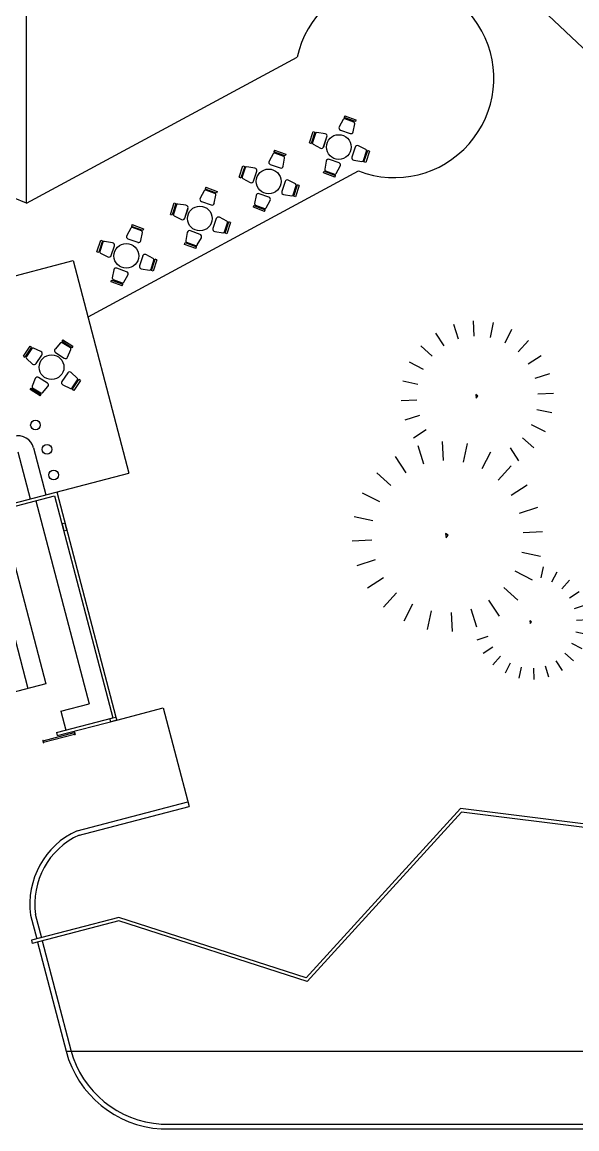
# Model space of a CAD drawing. Header units: millimetres. Extents: x 185 to 501, y 106 to 528.
# Drawn here: x 357.64 to 374.79, y 136.29 to 170.53 of the extents above; entities that cross this region are included whole.
import ezdxf

# ---------------------------------------------------------------- set-up
doc = ezdxf.new("R2010")
doc.units = ezdxf.units.MM
for name, color, linetype in [('aceras', 7, 'Continuous'), ('arboles', 84, 'Continuous'), ('cerca', 50, 'Continuous'), ('columnas', 170, 'Continuous'), ('MUEBLES', 33, 'Continuous'), ('pavimento', 252, 'Continuous'), ('texto', 7, 'Continuous')]:
    doc.layers.add(name, color=color, linetype=linetype)
doc.styles.add('ATTR', font='romans.shx', dxfattribs={"width": 0.8, "height": 0.7})

# ---------------------------------------------------------------- blocks, each defined once
blk = doc.blocks.new('CLUMP1')
for p, q in [((1070.75, 2465.6), (1070.75, 2285.6)), ((711.55, 2187.775), (620.75, 2345.025)), ((885.4, 2257.375), (837.825, 2434.925)), ((1256.1, 2257.375), (1303.7, 2434.925)), ((1429.95, 2187.775), (1520.75, 2345.025)), ((562.975, 2073.4), (434.35, 2202)), ((1578.55, 2073.4), (1707.15, 2202)), ((448.45, 1924.875), (291.325, 2015.6)), ((1693.05, 1924.875), (1850.175, 2015.6)), ((374.4, 1752.2), (201.425, 1798.55)), ((1767.1, 1752.2), (1940.075, 1798.55)), ((-288.2, 1143.575), (-367.475, 1439.5)), ((20.75, 1490.6), (20.75, 1190.6)), ((170.75, 1565.6), (350.75, 1565.6)), ((329.7, 1143.575), (408.975, 1439.5)), ((1970.75, 1565.6), (1790.75, 1565.6)), ((-577.925, 1027.55), (-729.25, 1289.65)), ((619.425, 1027.55), (770.75, 1289.65)), ((1767.1, 1379.025), (1940.075, 1332.675)), ((-2476.4, 912.975), (-2539.825, 1149.725)), ((-2229.25, 1190.6), (-2229.25, 950.6)), ((-1982.1, 912.975), (-1918.65, 1149.725)), ((-825.575, 836.925), (-1039.9, 1051.275)), ((867.075, 836.925), (1081.4, 1051.275)), ((1578.55, 1057.825), (1707.15, 929.2)), ((1693.05, 1206.325), (1850.175, 1115.6)), ((-2708.2, 820.15), (-2829.25, 1029.825)), ((-1750.3, 820.15), (-1629.25, 1029.825)), ((1429.95, 943.45), (1520.75, 786.175)), ((-2906.3, 667.65), (-3077.775, 839.125)), ((-1552.2, 667.65), (-1380.725, 839.125)), ((-1016.4, 589.4), (-1278.3, 740.6)), ((1057.9, 589.4), (1319.8, 740.6)), ((-3058.975, 469.65), (-3268.475, 590.6)), ((-1139.825, 301.575), (-1428.125, 378.825)), ((1181.325, 301.575), (1469.625, 378.825)), ((-3157.725, 239.375), (-3388.35, 301.175)), ((-3429.25, -9.4), (-3189.25, -9.4)), ((-1479.25, -9.4), (-1179.25, -9.4)), ((1520.75, -9.4), (1220.75, -9.4)), ((-3157.725, -258.175), (-3388.35, -319.975)), ((-1139.825, -320.375), (-1428.125, -397.625)), ((1181.325, -320.375), (1469.625, -397.625)), ((-3058.975, -488.45), (-3268.475, -609.4)), ((-2906.3, -686.45), (-3077.775, -857.925)), ((-1552.2, -686.45), (-1380.725, -857.925)), ((-1016.4, -608.2), (-1278.3, -759.4)), ((1057.9, -608.2), (1319.8, -759.4)), ((-2708.2, -838.95), (-2829.25, -1048.625)), ((-1750.3, -838.95), (-1629.25, -1048.625)), ((-825.575, -855.725), (-1039.9, -1070.05)), ((867.075, -855.725), (1081.4, -1070.05)), ((-2476.4, -931.775), (-2539.825, -1168.5)), ((-2229.25, -1209.4), (-2229.25, -969.4)), ((-1982.1, -931.775), (-1918.65, -1168.5)), ((-577.925, -1046.35), (-729.25, -1308.425)), ((619.425, -1046.35), (770.75, -1308.425)), ((-288.2, -1162.375), (-367.475, -1458.275)), ((20.75, -1509.4), (20.75, -1209.4)), ((329.7, -1162.375), (408.975, -1458.275))]:
    blk.add_line(p, q)
for points in [[(1058.3, 1571.25), (1046.85, 1541.9), (1086.9, 1556.575)], [(0, 0), (-19.075, -48.9), (47.675, -24.45)], [(-2245.85, -1.875), (-2261.1, -41), (-2207.725, -21.425)]]:
    blk.add_lwpolyline(points, close=True)
at = {"style": 'ATTR', "width": 0.8, "flags": 9}
blk.add_attdef('ESTCODE', (0, 0), '', height=108, dxfattribs=at)

msp = doc.modelspace()

# ---------------------------------------------------------------- linework, layer by layer
at = {"layer": 'aceras'}
for p, q in [((356.69, 154.252, 0.018), (357.824, 149.916, 0.018)), ((358.842, 149.207, 0.018), (358.994, 148.626, 0.018)), ((360.567, 148.934, 0.018), (362.009, 149.311, 0.018)), ((362.009, 149.311, 0.018), (362.806, 146.264, 0.018)), ((359.341, 145.513, 0.018), (362.768, 146.409, 0.018)), ((359.379, 145.368, 0.018), (362.806, 146.264, 0.018)), ((357.905, 142.896, 0.018), (358.097, 142.163, 0.018)), ((358.05, 142.934, 0.018), (358.242, 142.2, 0.018)), ((358.122, 142.066, 0.018), (359.006, 138.686, 0.018)), ((358.267, 142.104, 0.018), (359.151, 138.723, 0.018))]:
    msp.add_line(p, q, dxfattribs=at)
for points in [[(359.006, 138.686), (400.473, 138.686, 0.077072), (460.859, 148.303), (388.599, 311.752)], [(359.006, 138.686), (400.473, 138.686, 0.077072), (460.859, 148.303), (388.599, 311.752)], [(361.939, 136.286), (400.476, 136.286, 0.073569), (458.689, 145.14, 0.515025), (461.377, 151.212), (391.564, 309.126)], [(361.939, 136.286), (400.476, 136.286, 0.073569), (458.689, 145.14, 0.515025), (461.377, 151.212), (391.564, 309.126)], [(361.944, 136.436), (400.476, 136.436, 0.073578), (458.652, 145.286, 0.516303), (461.244, 151.143), (391.432, 309.053)], [(361.944, 136.436), (400.476, 136.436, 0.073578), (458.652, 145.286, 0.516303), (461.244, 151.143), (391.432, 309.053)]]:
    msp.add_lwpolyline(points, format="xyb", dxfattribs=at)
at = {"layer": 'aceras', "elevation": 0.018}
msp.add_lwpolyline([(356.138, 154.108), (357.242, 154.396), (358.375, 150.061), (357.272, 149.772)], close=True, dxfattribs=at)
at = {"layer": 'aceras'}
for centre, radius, start, end in [((360.386, 143.237, 0.018), 2.504, 114.6582, 187.8152), ((360.386, 143.237, 0.018), 2.354, 114.6582, 187.8152), ((362.135, 139.518), 3.089, 194.897, 266.5262), ((362.135, 139.518), 3.239, 194.897, 266.5262)]:
    msp.add_arc(centre, radius, start, end, dxfattribs=at)
at = {"layer": 'cerca'}
msp.add_line((357.932, 142.12), (357.957, 142.023), dxfattribs=at)
for points in [[(443.57, 169.621), (448.2, 159.999), (446.708, 150.162), (429.593, 143.302), (409.069, 139.911), (391.558, 143.552), (371.233, 146.089), (366.458, 140.849), (360.632, 142.722)], [(443.487, 169.564), (448.097, 159.983), (446.618, 150.234), (429.566, 143.399), (409.071, 140.013), (391.575, 143.65), (371.194, 146.195), (366.427, 140.964), (360.635, 142.826)], [(360.635, 142.826), (357.932, 142.12)], [(360.632, 142.722), (357.957, 142.023)]]:
    msp.add_lwpolyline(points, dxfattribs=at)
at = {"layer": 'columnas', "elevation": 0.018}
for points in [[(358.973, 155.029), (358.877, 155.004), (358.933, 154.788), (359.03, 154.813)], [(360.567, 148.934), (360.382, 148.886), (360.357, 148.983), (360.542, 149.031)]]:
    msp.add_lwpolyline(points, close=True, dxfattribs=at)
at = {"layer": 'MUEBLES'}
for p, q in [((367.57, 167.522, 0.018), (367.447, 167.298, 0.018)), ((367.616, 167.634, 0.018), (367.597, 167.581, 0.018)), ((367.947, 167.455, 0.018), (367.597, 167.581, 0.018)), ((367.616, 167.634, 0.018), (367.966, 167.509, 0.018)), ((367.902, 167.441, 0.018), (367.622, 167.541, 0.018)), ((367.966, 167.509, 0.018), (367.947, 167.455, 0.018)), ((366.525, 166.797, 0.018), (366.641, 167.15, 0.018)), ((366.641, 167.15, 0.018), (366.695, 167.132, 0.018)), ((367.485, 167.196, 0.018), (367.787, 167.086, 0.018)), ((367.485, 167.196, 0.018), (367.788, 167.087, 0.018)), ((367.882, 167.141, 0.018), (367.929, 167.392, 0.018)), ((366.525, 166.797, 0.018), (366.579, 166.779, 0.018)), ((366.695, 167.132, 0.018), (366.579, 166.779, 0.018)), ((366.711, 167.087, 0.018), (366.618, 166.805, 0.018)), ((367.011, 167.075, 0.018), (366.758, 167.116, 0.018)), ((366.966, 166.677, 0.018), (367.068, 166.982, 0.018)), ((366.967, 166.677, 0.018), (367.068, 166.983, 0.018)), ((365.401, 166.458, 0.018), (365.278, 166.234, 0.018)), ((365.447, 166.571, 0.018), (365.428, 166.517, 0.018)), ((365.778, 166.392, 0.018), (365.428, 166.517, 0.018)), ((365.447, 166.571, 0.018), (365.797, 166.445, 0.018)), ((365.733, 166.377, 0.018), (365.453, 166.478, 0.018)), ((366.639, 166.754, 0.018), (366.866, 166.636, 0.018)), ((367.94, 166.664, 0.018), (367.84, 166.358, 0.018)), ((367.94, 166.664, 0.018), (367.84, 166.358, 0.018)), ((368.268, 166.589, 0.018), (368.04, 166.706, 0.018)), ((368.197, 166.255, 0.018), (368.289, 166.537, 0.018)), ((368.213, 166.211, 0.018), (368.328, 166.564, 0.018)), ((368.382, 166.546, 0.018), (368.267, 166.193, 0.018)), ((368.382, 166.546, 0.018), (368.328, 166.564, 0.018)), ((365.316, 166.133, 0.018), (365.618, 166.023, 0.018)), ((365.316, 166.133, 0.018), (365.619, 166.024, 0.018)), ((365.713, 166.078, 0.018), (365.76, 166.329, 0.018)), ((365.797, 166.445, 0.018), (365.778, 166.392, 0.018)), ((367.047, 166.235, 0.018), (366.998, 165.984, 0.018)), ((367.443, 166.177, 0.018), (367.142, 166.288, 0.018)), ((367.444, 166.177, 0.018), (367.142, 166.288, 0.018)), ((367.897, 166.265, 0.018), (368.15, 166.226, 0.018)), ((368.267, 166.193, 0.018), (368.213, 166.211, 0.018)), ((364.356, 165.734, 0.018), (364.472, 166.086, 0.018)), ((364.526, 166.068, 0.018), (364.41, 165.716, 0.018)), ((364.542, 166.024, 0.018), (364.449, 165.742, 0.018)), ((364.472, 166.086, 0.018), (364.526, 166.068, 0.018)), ((364.842, 166.012, 0.018), (364.589, 166.053, 0.018)), ((364.797, 165.614, 0.018), (364.899, 165.919, 0.018)), ((364.798, 165.614, 0.018), (364.899, 165.919, 0.018)), ((366.961, 165.867, 0.018), (366.98, 165.921, 0.018)), ((367.309, 165.739, 0.018), (366.961, 165.867, 0.018)), ((366.98, 165.921, 0.018), (367.329, 165.793, 0.018)), ((367.025, 165.935, 0.018), (367.304, 165.833, 0.018)), ((367.309, 165.739, 0.018), (367.329, 165.793, 0.018)), ((367.356, 165.852, 0.018), (367.481, 166.075, 0.018)), ((363.32, 165.424, 0.018), (363.301, 165.37, 0.018)), ((363.32, 165.424, 0.018), (363.67, 165.298, 0.018)), ((364.356, 165.734, 0.018), (364.41, 165.716, 0.018)), ((364.47, 165.691, 0.018), (364.697, 165.573, 0.018)), ((365.771, 165.601, 0.018), (365.671, 165.295, 0.018)), ((365.771, 165.601, 0.018), (365.671, 165.295, 0.018)), ((366.099, 165.526, 0.018), (365.871, 165.642, 0.018)), ((366.028, 165.192, 0.018), (366.12, 165.474, 0.018)), ((366.044, 165.148, 0.018), (366.159, 165.501, 0.018)), ((366.213, 165.483, 0.018), (366.098, 165.13, 0.018)), ((366.213, 165.483, 0.018), (366.159, 165.501, 0.018)), ((363.274, 165.311, 0.018), (363.15, 165.087, 0.018)), ((363.65, 165.244, 0.018), (363.301, 165.37, 0.018)), ((363.606, 165.23, 0.018), (363.326, 165.33, 0.018)), ((363.586, 164.93, 0.018), (363.633, 165.182, 0.018)), ((363.67, 165.298, 0.018), (363.65, 165.244, 0.018)), ((364.878, 165.171, 0.018), (364.829, 164.92, 0.018)), ((365.274, 165.114, 0.018), (364.973, 165.225, 0.018)), ((365.275, 165.114, 0.018), (364.973, 165.225, 0.018)), ((365.728, 165.202, 0.018), (365.981, 165.163, 0.018)), ((366.098, 165.13, 0.018), (366.044, 165.148, 0.018)), ((362.229, 164.586, 0.018), (362.345, 164.939, 0.018)), ((362.399, 164.921, 0.018), (362.283, 164.568, 0.018)), ((362.415, 164.877, 0.018), (362.322, 164.595, 0.018)), ((362.345, 164.939, 0.018), (362.399, 164.921, 0.018)), ((362.715, 164.865, 0.018), (362.462, 164.905, 0.018)), ((362.67, 164.466, 0.018), (362.771, 164.772, 0.018)), ((362.67, 164.467, 0.018), (362.772, 164.772, 0.018)), ((363.189, 164.985, 0.018), (363.491, 164.876, 0.018)), ((363.189, 164.985, 0.018), (363.491, 164.876, 0.018)), ((364.792, 164.804, 0.018), (364.811, 164.858, 0.018)), ((365.14, 164.676, 0.018), (364.792, 164.804, 0.018)), ((364.811, 164.858, 0.018), (365.16, 164.73, 0.018)), ((364.856, 164.872, 0.018), (365.135, 164.769, 0.018)), ((365.187, 164.789, 0.018), (365.312, 165.012, 0.018)), ((362.229, 164.586, 0.018), (362.283, 164.568, 0.018)), ((362.343, 164.543, 0.018), (362.57, 164.425, 0.018)), ((363.643, 164.453, 0.018), (363.544, 164.147, 0.018)), ((363.644, 164.453, 0.018), (363.544, 164.148, 0.018)), ((363.972, 164.378, 0.018), (363.744, 164.495, 0.018)), ((365.14, 164.676, 0.018), (365.16, 164.73, 0.018)), ((361.001, 164.155, 0.018), (360.877, 163.931, 0.018)), ((361.047, 164.268, 0.018), (361.028, 164.214, 0.018)), ((361.377, 164.088, 0.018), (361.028, 164.214, 0.018)), ((361.047, 164.268, 0.018), (361.397, 164.142, 0.018)), ((361.333, 164.074, 0.018), (361.053, 164.174, 0.018)), ((361.397, 164.142, 0.018), (361.377, 164.088, 0.018)), ((363.147, 163.966, 0.018), (362.845, 164.077, 0.018)), ((363.147, 163.966, 0.018), (362.846, 164.078, 0.018)), ((363.601, 164.055, 0.018), (363.854, 164.015, 0.018)), ((363.901, 164.044, 0.018), (363.993, 164.327, 0.018)), ((363.917, 164, 0.018), (364.032, 164.353, 0.018)), ((364.086, 164.336, 0.018), (363.971, 163.982, 0.018)), ((364.086, 164.336, 0.018), (364.032, 164.353, 0.018)), ((359.956, 163.43, 0.018), (360.072, 163.783, 0.018)), ((360.126, 163.765, 0.018), (360.01, 163.412, 0.018)), ((360.142, 163.721, 0.018), (360.049, 163.438, 0.018)), ((360.072, 163.783, 0.018), (360.126, 163.765, 0.018)), ((360.442, 163.709, 0.018), (360.189, 163.749, 0.018)), ((360.916, 163.829, 0.018), (361.218, 163.72, 0.018)), ((360.916, 163.829, 0.018), (361.218, 163.72, 0.018)), ((361.313, 163.774, 0.018), (361.36, 164.025, 0.018)), ((362.665, 163.657, 0.018), (362.684, 163.71, 0.018)), ((362.684, 163.71, 0.018), (363.033, 163.582, 0.018)), ((362.751, 164.024, 0.018), (362.702, 163.773, 0.018)), ((362.729, 163.724, 0.018), (363.008, 163.622, 0.018)), ((363.06, 163.641, 0.018), (363.185, 163.864, 0.018)), ((363.971, 163.982, 0.018), (363.917, 164, 0.018)), ((359.956, 163.43, 0.018), (360.01, 163.412, 0.018)), ((360.07, 163.387, 0.018), (360.297, 163.269, 0.018)), ((360.397, 163.31, 0.018), (360.499, 163.616, 0.018)), ((360.398, 163.31, 0.018), (360.498, 163.616, 0.018)), ((363.013, 163.529, 0.018), (362.665, 163.657, 0.018)), ((363.013, 163.529, 0.018), (363.033, 163.582, 0.018)), ((361.371, 163.297, 0.018), (361.271, 162.991, 0.018)), ((361.371, 163.297, 0.018), (361.271, 162.991, 0.018)), ((361.699, 163.222, 0.018), (361.471, 163.339, 0.018)), ((361.628, 162.888, 0.018), (361.72, 163.171, 0.018)), ((361.644, 162.844, 0.018), (361.759, 163.197, 0.018)), ((361.813, 163.18, 0.018), (361.698, 162.826, 0.018)), ((361.813, 163.18, 0.018), (361.759, 163.197, 0.018)), ((360.478, 162.868, 0.018), (360.429, 162.617, 0.018)), ((360.874, 162.81, 0.018), (360.573, 162.922, 0.018)), ((360.874, 162.81, 0.018), (360.573, 162.921, 0.018)), ((360.787, 162.485, 0.018), (360.912, 162.708, 0.018)), ((361.328, 162.899, 0.018), (361.581, 162.859, 0.018)), ((361.698, 162.826, 0.018), (361.644, 162.844, 0.018)), ((360.392, 162.501, 0.018), (360.411, 162.554, 0.018)), ((360.74, 162.373, 0.018), (360.392, 162.501, 0.018)), ((360.411, 162.554, 0.018), (360.76, 162.426, 0.018)), ((360.456, 162.568, 0.018), (360.735, 162.466, 0.018)), ((360.74, 162.373, 0.018), (360.76, 162.426, 0.018)), ((358.898, 160.707, 0.018), (358.868, 160.659, 0.018)), ((359.182, 160.46, 0.018), (358.868, 160.659, 0.018)), ((358.898, 160.707, 0.018), (359.212, 160.509, 0.018)), ((357.682, 160.202, 0.018), (357.891, 160.509, 0.018)), ((357.938, 160.477, 0.018), (357.73, 160.17, 0.018)), ((357.941, 160.43, 0.018), (357.774, 160.185, 0.018)), ((357.891, 160.509, 0.018), (357.938, 160.477, 0.018)), ((358.226, 160.337, 0.018), (357.995, 160.445, 0.018)), ((358.829, 160.607, 0.018), (358.66, 160.415, 0.018)), ((358.675, 160.308, 0.018), (358.947, 160.135, 0.018)), ((358.675, 160.307, 0.018), (358.947, 160.135, 0.018)), ((359.135, 160.456, 0.018), (358.884, 160.615, 0.018)), ((359.051, 160.168, 0.018), (359.152, 160.403, 0.018)), ((359.212, 160.509, 0.018), (359.182, 160.46, 0.018)), ((357.682, 160.202, 0.018), (357.73, 160.17, 0.018)), ((357.78, 160.129, 0.018), (357.966, 159.954, 0.018)), ((358.074, 159.966, 0.018), (358.256, 160.232, 0.018)), ((358.075, 159.966, 0.018), (358.255, 160.232, 0.018)), ((359.053, 159.679, 0.018), (358.873, 159.412, 0.018)), ((359.053, 159.679, 0.018), (358.874, 159.412, 0.018)), ((359.348, 159.517, 0.018), (359.161, 159.691, 0.018)), ((358.05, 159.504, 0.018), (357.951, 159.269, 0.018)), ((358.426, 159.366, 0.018), (358.154, 159.537, 0.018)), ((358.427, 159.366, 0.018), (358.154, 159.537, 0.018)), ((358.274, 159.066, 0.018), (358.443, 159.259, 0.018)), ((358.903, 159.307, 0.018), (359.136, 159.2, 0.018)), ((359.189, 159.215, 0.018), (359.355, 159.462, 0.018)), ((359.192, 159.168, 0.018), (359.399, 159.477, 0.018)), ((359.446, 159.445, 0.018), (359.24, 159.136, 0.018)), ((359.446, 159.445, 0.018), (359.399, 159.477, 0.018)), ((357.89, 159.163, 0.018), (357.921, 159.211, 0.018)), ((358.205, 158.966, 0.018), (357.89, 159.163, 0.018)), ((357.921, 159.211, 0.018), (358.236, 159.014, 0.018)), ((357.967, 159.216, 0.018), (358.219, 159.058, 0.018)), ((358.205, 158.966, 0.018), (358.236, 159.014, 0.018)), ((359.24, 159.136, 0.018), (359.192, 159.168, 0.018)), ((357.515, 157.232, 0.018), (357.894, 155.781, 0.018)), ((357.999, 157.359, 0.018), (358.378, 155.907, 0.018))]:
    msp.add_line(p, q, dxfattribs=at)
for centre, radius in [((367.435, 166.668, 0.018), 0.383), ((365.266, 165.605, 0.018), 0.383), ((363.138, 164.457, 0.018), 0.383), ((360.865, 163.301, 0.018), 0.383), ((358.553, 159.856, 0.018), 0.383), ((358.056, 158.065, 0.018), 0.15), ((358.413, 157.312, 0.018), 0.15), ((358.62, 156.52, 0.018), 0.15)]:
    msp.add_circle(centre, radius, dxfattribs=at)
for centre, radius, start, end in [((367.608, 167.501, 0.018), 0.0429, 70.1986, 151.0884), ((367.509, 167.263, 0.018), 0.0714, 151.0884, 250.1986), ((367.812, 167.154, 0.018), 0.0714, 250.1986, 349.3089), ((367.887, 167.4, 0.018), 0.0429, 349.3089, 70.1986), ((366.658, 166.792, 0.018), 0.0429, 161.7277, 242.6175), ((366.752, 167.074, 0.018), 0.0429, 80.8379, 161.7277), ((367, 167.005, 0.018), 0.0714, 341.7277, 80.8379), ((365.439, 166.438, 0.018), 0.0429, 70.1986, 151.0884), ((366.899, 166.699, 0.018), 0.0714, 242.6175, 341.7277), ((368.008, 166.642, 0.018), 0.0714, 62.8831, 161.9933), ((368.248, 166.551, 0.018), 0.0429, 341.9933, 62.8831), ((365.34, 166.2, 0.018), 0.0714, 151.0884, 250.1986), ((365.718, 166.337, 0.018), 0.0429, 349.3089, 70.1986), ((367.117, 166.221, 0.018), 0.0714, 69.8373, 168.9475), ((367.419, 166.11, 0.018), 0.0714, 330.727, 69.8373), ((367.908, 166.336, 0.018), 0.0714, 161.9933, 261.1035), ((368.157, 166.268, 0.018), 0.0429, 261.1035, 341.9933), ((364.583, 166.011, 0.018), 0.0429, 80.8379, 161.7277), ((364.831, 165.942, 0.018), 0.0714, 341.7277, 80.8379), ((365.643, 166.091, 0.018), 0.0714, 250.1986, 349.3089), ((367.04, 165.975, 0.018), 0.0429, 168.9475, 249.8373), ((367.319, 165.873, 0.018), 0.0429, 249.8373, 330.727), ((364.49, 165.729, 0.018), 0.0429, 161.7277, 242.6175), ((364.73, 165.636, 0.018), 0.0714, 242.6175, 341.7277), ((365.839, 165.579, 0.018), 0.0714, 62.8831, 161.9933), ((366.079, 165.488, 0.018), 0.0429, 341.9933, 62.8831), ((363.213, 165.052, 0.018), 0.0714, 151.0884, 250.1986), ((363.312, 165.29, 0.018), 0.0429, 70.1986, 151.0884), ((363.591, 165.189, 0.018), 0.0429, 349.3089, 70.1986), ((364.948, 165.158, 0.018), 0.0714, 69.8373, 168.9475), ((365.25, 165.047, 0.018), 0.0714, 330.727, 69.8373), ((365.739, 165.273, 0.018), 0.0714, 161.9933, 261.1035), ((365.988, 165.205, 0.018), 0.0429, 261.1035, 341.9933), ((362.455, 164.863, 0.018), 0.0429, 80.8379, 161.7277), ((362.704, 164.794, 0.018), 0.0714, 341.7277, 80.8379), ((363.516, 164.943, 0.018), 0.0714, 250.1986, 349.3089), ((364.871, 164.912, 0.018), 0.0429, 168.9475, 249.8373), ((365.15, 164.81, 0.018), 0.0429, 249.8373, 330.727), ((362.362, 164.581, 0.018), 0.0429, 161.7277, 242.6175), ((362.603, 164.489, 0.018), 0.0714, 242.6175, 341.7277), ((363.711, 164.431, 0.018), 0.0714, 62.8831, 161.9933), ((361.039, 164.134, 0.018), 0.0429, 70.1986, 151.0884), ((361.318, 164.033, 0.018), 0.0429, 349.3089, 70.1986), ((362.821, 164.01, 0.018), 0.0714, 69.8373, 168.9475), ((363.612, 164.125, 0.018), 0.0714, 161.9933, 261.1035), ((363.952, 164.34, 0.018), 0.0429, 341.9933, 62.8831), ((360.182, 163.707, 0.018), 0.0429, 80.8379, 161.7277), ((360.431, 163.638, 0.018), 0.0714, 341.7277, 80.8379), ((360.94, 163.896, 0.018), 0.0714, 151.0884, 250.1986), ((361.243, 163.787, 0.018), 0.0714, 250.1986, 349.3089), ((362.744, 163.765, 0.018), 0.0429, 168.9475, 249.8373), ((363.123, 163.899, 0.018), 0.0714, 330.727, 69.8373), ((363.86, 164.057, 0.018), 0.0429, 261.1035, 341.9933), ((360.089, 163.425, 0.018), 0.0429, 161.7277, 242.6175), ((363.023, 163.662, 0.018), 0.0429, 249.8373, 330.727), ((360.33, 163.333, 0.018), 0.0714, 242.6175, 341.7277), ((361.438, 163.275, 0.018), 0.0714, 62.8831, 161.9933), ((361.679, 163.184, 0.018), 0.0429, 341.9933, 62.8831), ((360.548, 162.854, 0.018), 0.0714, 69.8373, 168.9475), ((360.85, 162.743, 0.018), 0.0714, 330.727, 69.8373), ((361.339, 162.969, 0.018), 0.0714, 161.9933, 261.1035), ((361.587, 162.901, 0.018), 0.0429, 261.1035, 341.9933), ((360.471, 162.609, 0.018), 0.0429, 168.9475, 249.8373), ((360.75, 162.506, 0.018), 0.0429, 249.8373, 330.727), ((357.976, 160.406, 0.018), 0.0429, 64.9266, 145.8164), ((358.196, 160.272, 0.018), 0.0714, 325.8164, 64.9266), ((358.713, 160.368, 0.018), 0.0714, 138.5965, 237.7068), ((358.861, 160.578, 0.018), 0.0429, 57.7068, 138.5965), ((359.112, 160.42, 0.018), 0.0429, 336.817, 57.7068), ((357.81, 160.16, 0.018), 0.0429, 145.8164, 226.7061), ((358.015, 160.006, 0.018), 0.0714, 226.7061, 325.8164), ((358.985, 160.196, 0.018), 0.0714, 237.7068, 336.817), ((359.112, 159.639, 0.018), 0.0714, 47.0675, 146.1777), ((357.99, 159.252, 0.018), 0.0429, 157.0826, 237.9724), ((358.116, 159.476, 0.018), 0.0714, 57.9724, 157.0826), ((358.389, 159.306, 0.018), 0.0714, 318.8621, 57.9724), ((358.933, 159.372, 0.018), 0.0714, 146.1777, 245.2879), ((359.319, 159.486, 0.018), 0.0429, 326.1777, 47.0675), ((358.242, 159.094, 0.018), 0.0429, 237.9724, 318.8621), ((359.154, 159.239, 0.018), 0.0429, 245.2879, 326.1777), ((357.515, 157.232, 0.018), 0.5, 14.6518, 104.6518)]:
    msp.add_arc(centre, radius, start, end, dxfattribs=at)
at = {"layer": 'pavimento'}
for p, q in [((357.781, 164.93, 0.018), (357.781, 170.806, 0.018)), ((357.781, 164.93, 0.018), (366.147, 169.448, 0.018)), ((359.682, 161.411, 0.018), (368.047, 165.928, 0.018))]:
    msp.add_line(p, q, dxfattribs=at)
msp.add_lwpolyline([(415.435, 146.464), (403.278, 158.795), (398.228, 160.476), (388.501, 161.41), (380.646, 162.158), (377.279, 167.576), (370.545, 173.928), (365.869, 175.983), (364.186, 182.896)], dxfattribs=at)
for centre, radius, start, end in [((369.152, 168.798, 0.018), 3.075, 248.9406, 167.8031), ((353.721, 155.353, 0.018), 10.403, 67.0231, 142.2805)]:
    msp.add_arc(centre, radius, start, end, dxfattribs=at)
at = {"layer": 'texto'}
for p, q in [((356.033, 162.323, 0.018), (359.225, 163.157, 0.018)), ((359.225, 163.157, 0.018), (360.946, 156.579, 0.018)), ((355.235, 155.085, 0.018), (360.946, 156.579, 0.018)), ((355.26, 154.989, 0.018), (358.649, 155.875, 0.018)), ((358.649, 155.875, 0.018), (360.445, 149.006, 0.018)), ((358.72, 155.997, 0.018), (360.542, 149.031, 0.018)), ((358.068, 155.723, 0.018), (359.713, 149.434, 0.018)), ((358.842, 149.207, 0.018), (359.713, 149.434, 0.018)), ((358.703, 148.55, 0.018), (360.445, 149.006, 0.018)), ((358.729, 148.454, 0.018), (360.567, 148.934, 0.018)), ((358.295, 148.298, 0.018), (359.25, 148.548, 0.018)), ((358.295, 148.298, 0.018), (358.308, 148.25, 0.018)), ((358.308, 148.25, 0.018), (359.262, 148.499, 0.018)), ((358.703, 148.55, 0.018), (358.729, 148.454, 0.018)), ((359.263, 148.55, 0.018), (359.276, 148.502, 0.018))]:
    msp.add_line(p, q, dxfattribs=at)
at = {"layer": 'texto', "elevation": 0.018}
for points in [[(358.292, 148.311), (358.279, 148.307), (358.298, 148.234), (358.311, 148.237)], [(359.26, 148.563), (359.246, 148.559), (359.266, 148.486), (359.279, 148.49)]]:
    msp.add_lwpolyline(points, close=True, dxfattribs=at)
msp.add_lwpolyline([(359.26, 148.563), (359.279, 148.49)], dxfattribs=at)

# ---------------------------------------------------------------- block references
at = {"layer": 'arboles', "linetype": 'Continuous', "xscale": 0.001962367146794861, "yscale": 0.001962367153936384, "zscale": 0.00196236715353958, "rotation": 257.8922159466782}
msp.add_blockref('CLUMP1', (370.817, 154.654), dxfattribs=at)

doc.saveas('drawing.dxf')
